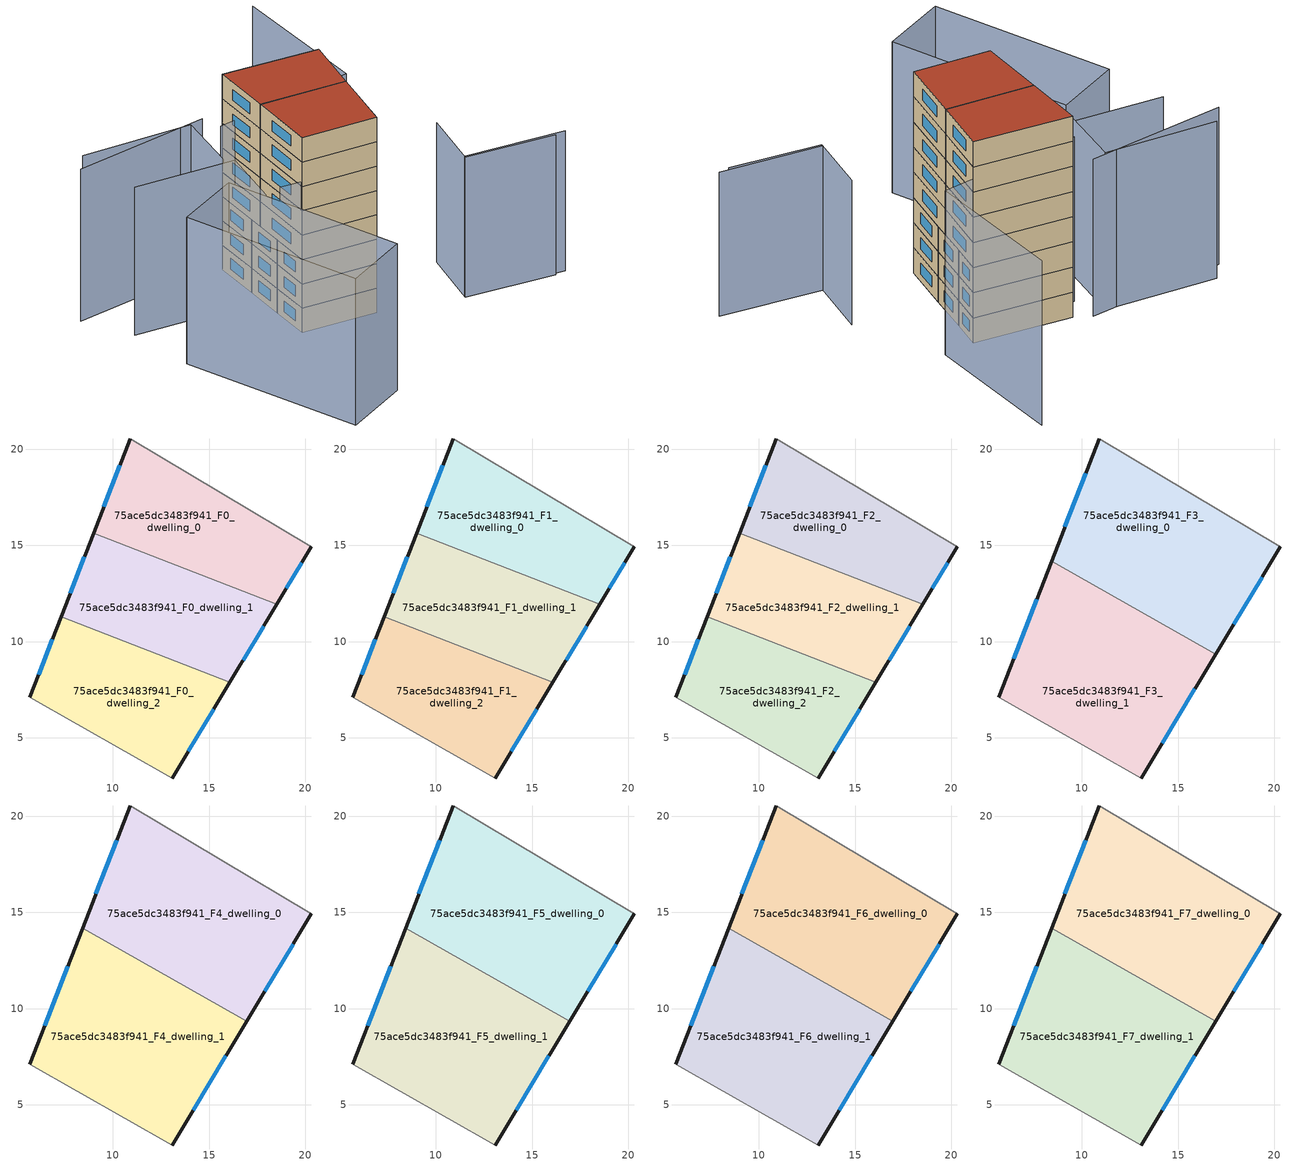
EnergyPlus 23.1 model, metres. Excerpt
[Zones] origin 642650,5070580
75ace5dc3483f941_F0_dwelling_0
 floor ground (EU_floor_Construction): 20.3,14.92 18.51,11.95 8.99,15.64 10.89,20.53 z0
 wall outside (EU_wall_Construction): 10.89,20.53 8.99,15.64 / 18.51,11.95 20.3,14.92 z0:3
 wall adiabatic (EU_wall_Construction): 20.3,14.92 10.89,20.53 z0:3
 wall to 75ace5dc3483f941_F0_dwelling_1 (EU_wall_Construction): 8.99,15.64 18.51,11.95 z0:3
 window (EU_Window_Construction): 10.36,19.16 9.52,17.01 / 19.01,12.78 19.8,14.09 z0.84:2.16
75ace5dc3483f941_F0_dwelling_1
 floor ground (EU_floor_Construction): 18.51,11.95 16.07,7.89 7.3,11.29 8.99,15.64 z0
 wall outside (EU_wall_Construction): 16.07,7.89 18.51,11.95 / 8.99,15.64 7.3,11.29 z0:3
 wall to 75ace5dc3483f941_F0_dwelling_2 (EU_wall_Construction): 7.3,11.29 16.07,7.89 z0:3
 window (EU_Window_Construction): 16.76,9.02 17.83,10.81 / 8.52,14.42 7.78,12.51 z0.84:2.16
75ace5dc3483f941_F0_dwelling_2
 floor ground (EU_floor_Construction): 16.07,7.89 13.09,2.91 5.68,7.12 7.3,11.29 z0
 wall outside (EU_wall_Construction): 13.09,2.91 16.07,7.89 / 7.3,11.29 5.68,7.12 z0:3
 wall adiabatic (EU_wall_Construction): 5.68,7.12 13.09,2.91 z0:3
 window (EU_Window_Construction): 13.92,4.31 15.24,6.49 / 6.85,10.12 6.14,8.29 z0.84:2.16
75ace5dc3483f941_F1_dwelling_0
 floor to 75ace5dc3483f941_F0_dwelling_0 (EU_floor_Construction): 20.3,14.92 18.51,11.95 8.99,15.64 10.89,20.53 z3
 wall outside (EU_wall_Construction): 10.89,20.53 8.99,15.64 / 18.51,11.95 20.3,14.92 z3:6
 wall adiabatic (EU_wall_Construction): 20.3,14.92 10.89,20.53 z3:6
 wall to 75ace5dc3483f941_F1_dwelling_1 (EU_wall_Construction): 8.99,15.64 18.51,11.95 z3:6
 window (EU_Window_Construction): 10.36,19.16 9.52,17.01 / 19.01,12.78 19.8,14.09 z3.84:5.16
75ace5dc3483f941_F1_dwelling_1
 floor to 75ace5dc3483f941_F0_dwelling_1 (EU_floor_Construction): 18.51,11.95 16.07,7.89 7.3,11.29 8.99,15.64 z3
 wall outside (EU_wall_Construction): 16.07,7.89 18.51,11.95 / 8.99,15.64 7.3,11.29 z3:6
 wall to 75ace5dc3483f941_F1_dwelling_2 (EU_wall_Construction): 7.3,11.29 16.07,7.89 z3:6
 window (EU_Window_Construction): 16.76,9.02 17.83,10.81 / 8.52,14.42 7.78,12.51 z3.84:5.16
75ace5dc3483f941_F1_dwelling_2
 floor to 75ace5dc3483f941_F0_dwelling_2 (EU_floor_Construction): 16.07,7.89 13.09,2.91 5.68,7.12 7.3,11.29 z3
 wall outside (EU_wall_Construction): 13.09,2.91 16.07,7.89 / 7.3,11.29 5.68,7.12 z3:6
 wall adiabatic (EU_wall_Construction): 5.68,7.12 13.09,2.91 z3:6
 window (EU_Window_Construction): 13.92,4.31 15.24,6.49 / 6.85,10.12 6.14,8.29 z3.84:5.16
75ace5dc3483f941_F2_dwelling_0
 floor to 75ace5dc3483f941_F1_dwelling_0 (EU_floor_Construction): 20.3,14.92 18.51,11.95 8.99,15.64 10.89,20.53 z6
 wall outside (EU_wall_Construction): 10.89,20.53 8.99,15.64 / 18.51,11.95 20.3,14.92 z6:9
 wall adiabatic (EU_wall_Construction): 20.3,14.92 10.89,20.53 z6:9
 wall to 75ace5dc3483f941_F2_dwelling_1 (EU_wall_Construction): 8.99,15.64 18.51,11.95 z6:9
 window (EU_Window_Construction): 10.36,19.16 9.52,17.01 / 19.01,12.78 19.8,14.09 z6.84:8.16
75ace5dc3483f941_F2_dwelling_1
 floor to 75ace5dc3483f941_F1_dwelling_1 (EU_floor_Construction): 18.51,11.95 16.07,7.89 7.3,11.29 8.99,15.64 z6
 wall outside (EU_wall_Construction): 16.07,7.89 18.51,11.95 / 8.99,15.64 7.3,11.29 z6:9
 wall to 75ace5dc3483f941_F2_dwelling_2 (EU_wall_Construction): 7.3,11.29 16.07,7.89 z6:9
 window (EU_Window_Construction): 16.76,9.02 17.83,10.81 / 8.52,14.42 7.78,12.51 z6.84:8.16
75ace5dc3483f941_F2_dwelling_2
 floor to 75ace5dc3483f941_F1_dwelling_2 (EU_floor_Construction): 16.07,7.89 13.09,2.91 5.68,7.12 7.3,11.29 z6
 wall outside (EU_wall_Construction): 13.09,2.91 16.07,7.89 / 7.3,11.29 5.68,7.12 z6:9
 wall adiabatic (EU_wall_Construction): 5.68,7.12 13.09,2.91 z6:9
 window (EU_Window_Construction): 13.92,4.31 15.24,6.49 / 6.85,10.12 6.14,8.29 z6.84:8.16
75ace5dc3483f941_F3_dwelling_0
 floor to 75ace5dc3483f941_F2_dwelling_0 (EU_floor_Construction): 20.3,14.92 18.51,11.95 8.99,15.64 10.89,20.53 z9
 floor to 75ace5dc3483f941_F2_dwelling_1 (EU_floor_Construction): 18.51,11.95 16.95,9.34 8.43,14.18 8.99,15.64 z9
 wall outside (EU_wall_Construction): 10.89,20.53 8.43,14.18 / 16.95,9.34 20.3,14.92 z9:12
 wall adiabatic (EU_wall_Construction): 20.3,14.92 10.89,20.53 z9:12
 wall to 75ace5dc3483f941_F3_dwelling_1 (EU_wall_Construction): 8.43,14.18 16.95,9.34 z9:12
 window (EU_Window_Construction): 10.2,18.75 9.12,15.96 / 17.88,10.9 19.36,13.35 z9.84:11.16
75ace5dc3483f941_F3_dwelling_1
 floor to 75ace5dc3483f941_F2_dwelling_1 (EU_floor_Construction): 16.95,9.34 16.07,7.89 7.3,11.29 8.43,14.18 z9
 floor to 75ace5dc3483f941_F2_dwelling_2 (EU_floor_Construction): 16.07,7.89 13.09,2.91 5.68,7.12 7.3,11.29 z9
 wall outside (EU_wall_Construction): 13.09,2.91 16.95,9.34 / 8.43,14.18 5.68,7.12 z9:12
 wall adiabatic (EU_wall_Construction): 5.68,7.12 13.09,2.91 z9:12
 window (EU_Window_Construction): 14.17,4.71 15.86,7.54 / 7.66,12.2 6.45,9.1 z9.84:11.16
75ace5dc3483f941_F4_dwelling_0
 floor to 75ace5dc3483f941_F3_dwelling_0 (EU_floor_Construction): 20.3,14.92 16.95,9.34 8.43,14.18 10.89,20.53 z12
 wall outside (EU_wall_Construction): 10.89,20.53 8.43,14.18 / 16.95,9.34 20.3,14.92 z12:15
 wall adiabatic (EU_wall_Construction): 20.3,14.92 10.89,20.53 z12:15
 wall to 75ace5dc3483f941_F4_dwelling_1 (EU_wall_Construction): 8.43,14.18 16.95,9.34 z12:15
 window (EU_Window_Construction): 10.2,18.75 9.12,15.96 / 17.88,10.9 19.36,13.35 z12.84:14.16
75ace5dc3483f941_F4_dwelling_1
 floor to 75ace5dc3483f941_F3_dwelling_1 (EU_floor_Construction): 16.95,9.34 13.09,2.91 5.68,7.12 8.43,14.18 z12
 wall outside (EU_wall_Construction): 13.09,2.91 16.95,9.34 / 8.43,14.18 5.68,7.12 z12:15
 wall adiabatic (EU_wall_Construction): 5.68,7.12 13.09,2.91 z12:15
 window (EU_Window_Construction): 14.17,4.71 15.86,7.54 / 7.66,12.2 6.45,9.1 z12.84:14.16
75ace5dc3483f941_F5_dwelling_0
 floor to 75ace5dc3483f941_F4_dwelling_0 (EU_floor_Construction): 20.3,14.92 16.95,9.34 8.43,14.18 10.89,20.53 z15
 wall outside (EU_wall_Construction): 10.89,20.53 8.43,14.18 / 16.95,9.34 20.3,14.92 z15:18
 wall adiabatic (EU_wall_Construction): 20.3,14.92 10.89,20.53 z15:18
 wall to 75ace5dc3483f941_F5_dwelling_1 (EU_wall_Construction): 8.43,14.18 16.95,9.34 z15:18
 window (EU_Window_Construction): 10.2,18.75 9.12,15.96 / 17.88,10.9 19.36,13.35 z15.84:17.16
75ace5dc3483f941_F5_dwelling_1
 floor to 75ace5dc3483f941_F4_dwelling_1 (EU_floor_Construction): 16.95,9.34 13.09,2.91 5.68,7.12 8.43,14.18 z15
 wall outside (EU_wall_Construction): 13.09,2.91 16.95,9.34 / 8.43,14.18 5.68,7.12 z15:18
 wall adiabatic (EU_wall_Construction): 5.68,7.12 13.09,2.91 z15:18
 window (EU_Window_Construction): 14.17,4.71 15.86,7.54 / 7.66,12.2 6.45,9.1 z15.84:17.16
75ace5dc3483f941_F6_dwelling_0
 floor to 75ace5dc3483f941_F5_dwelling_0 (EU_floor_Construction): 20.3,14.92 16.95,9.34 8.43,14.18 10.89,20.53 z18
 wall outside (EU_wall_Construction): 10.89,20.53 8.43,14.18 / 16.95,9.34 20.3,14.92 z18:21
 wall adiabatic (EU_wall_Construction): 20.3,14.92 10.89,20.53 z18:21
 wall to 75ace5dc3483f941_F6_dwelling_1 (EU_wall_Construction): 8.43,14.18 16.95,9.34 z18:21
 window (EU_Window_Construction): 10.2,18.75 9.12,15.96 / 17.88,10.9 19.36,13.35 z18.84:20.16
75ace5dc3483f941_F6_dwelling_1
 floor to 75ace5dc3483f941_F5_dwelling_1 (EU_floor_Construction): 16.95,9.34 13.09,2.91 5.68,7.12 8.43,14.18 z18
 wall outside (EU_wall_Construction): 13.09,2.91 16.95,9.34 / 8.43,14.18 5.68,7.12 z18:21
 wall adiabatic (EU_wall_Construction): 5.68,7.12 13.09,2.91 z18:21
 window (EU_Window_Construction): 14.17,4.71 15.86,7.54 / 7.66,12.2 6.45,9.1 z18.84:20.16
75ace5dc3483f941_F7_dwelling_0
 floor to 75ace5dc3483f941_F6_dwelling_0 (EU_floor_Construction): 20.3,14.92 16.95,9.34 8.43,14.18 10.89,20.53 z21
 wall outside (EU_wall_Construction): 10.89,20.53 8.43,14.18 / 16.95,9.34 20.3,14.92 z21:24
 wall adiabatic (EU_wall_Construction): 20.3,14.92 10.89,20.53 z21:24
 wall to 75ace5dc3483f941_F7_dwelling_1 (EU_wall_Construction): 8.43,14.18 16.95,9.34 z21:24
 window (EU_Window_Construction): 10.2,18.75 9.12,15.96 / 17.88,10.9 19.36,13.35 z21.84:23.16
 roof outside (EU_roof_Construction): 16.95,9.34 20.3,14.92 10.89,20.53 8.43,14.18 z24
75ace5dc3483f941_F7_dwelling_1
 floor to 75ace5dc3483f941_F6_dwelling_1 (EU_floor_Construction): 16.95,9.34 13.09,2.91 5.68,7.12 8.43,14.18 z21
 wall outside (EU_wall_Construction): 13.09,2.91 16.95,9.34 / 8.43,14.18 5.68,7.12 z21:24
 wall adiabatic (EU_wall_Construction): 5.68,7.12 13.09,2.91 z21:24
 window (EU_Window_Construction): 14.17,4.71 15.86,7.54 / 7.66,12.2 6.45,9.1 z21.84:23.16
 roof outside (EU_roof_Construction): 13.09,2.91 16.95,9.34 8.43,14.18 5.68,7.12 z24
shading: 20.69,-2.9 30.4,-8.76 / 29.23,-8.42 20.55,-3.07 / 20.55,-3.07 24.3,3.01 z0:17.2; 3.77,8.58 13.09,2.91 z0:18.4; -5.53,-7.02 -5.72,13.72 / -5.72,13.72 2.04,13.8 / 2.04,13.8 2.24,-6.95 / 2.24,-6.95 -5.53,-7.02 z0:18; -4.32,21.13 5.64,15.47 / 5.64,15.47 2.08,9.22 z0:18.2; -3.02,28.43 7.94,22.45 / 7.94,22.45 4.49,16.12 / 9.56,22.1 -5.2,27.2 z0:18.7; 28.77,28.8 23.62,13.78 / 23.62,13.78 8.35,19.01 z0:19.6
[Building]
EU S2 Campaign: North Axis=0; Terrain=City; Solar Distribution=FullExterior
[Site:Location]
Lyon-Bron: Latitude=45.75; Longitude=5; Time Zone=1; Elevation=198
[SizingPeriod:WeatherFileDays]
AnnualSizingPeriod: Begin Month=1; Begin Day of Month=1; End Month=12; End Day of Month=31; Day of Week for Start Day=Monday; Use Weather File Daylight Saving Period=No; Use Weather File Rain and Snow Indicators=No
[MATERIAL]
EU_InternalMass_Material: Roughness=MediumRough; Thickness=0.1; Conductivity=1; Density=1800; Specific Heat=900; Thermal Absorptance=0.9; Solar Absorptance=0.7; Visible Absorptance=0.7
[MATERIAL:NOMASS] Roughness=MediumRough; Thermal Absorptance=0.9; Solar Absorptance=0.7; Visible Absorptance=0.7
Name | Thermal Resistance
EU_wall_NoMass | 0.776494
EU_roof_NoMass | 0.486893
EU_floor_NoMass | 0.421597
[WINDOWMATERIAL:SIMPLEGLAZINGSYSTEM]
EU_Window_SimpleGlazing: UFactor=4.24961; Solar Heat Gain Coefficient=0.83; Visible Transmittance=0.83
[CONSTRUCTION]
EU_wall_Construction: EU_wall_NoMass
EU_roof_Construction: EU_roof_NoMass
EU_floor_Construction: EU_floor_NoMass
EU_Window_Construction: EU_Window_SimpleGlazing
EU_InternalMass_Construction: EU_InternalMass_Material
[ZONE] Type=1; Multiplier=1; Ceiling Height=autocalculate; Floor Area=autocalculate; Part of Total Floor Area=Yes
Name | Volume
75ace5dc3483f941_F0_dwelling_0; 75ace5dc3483f941_F1_dwelling_0; 75ace5dc3483f941_F2_dwelling_0 | 137.252
75ace5dc3483f941_F3_dwelling_0 | 205.872
75ace5dc3483f941_F4_dwelling_0; 75ace5dc3483f941_F5_dwelling_0; 75ace5dc3483f941_F6_dwelling_0; 75ace5dc3483f941_F7_dwelling_0 | 205.879
75ace5dc3483f941_F0_dwelling_1; 75ace5dc3483f941_F1_dwelling_2; 75ace5dc3483f941_F2_dwelling_2 | 137.249
75ace5dc3483f941_F1_dwelling_1; 75ace5dc3483f941_F2_dwelling_1 | 137.25
75ace5dc3483f941_F3_dwelling_1 | 205.876
75ace5dc3483f941_F4_dwelling_1; 75ace5dc3483f941_F5_dwelling_1; 75ace5dc3483f941_F6_dwelling_1; 75ace5dc3483f941_F7_dwelling_1 | 205.886
75ace5dc3483f941_F0_dwelling_2 | 137.248
[INTERNALMASS] Construction=EU_InternalMass_Construction
Name | Zone or ZoneList | Surface Area
75ace5dc3483f941_F0_dwelling_0_EU_InternalMass | 75ace5dc3483f941_F0_dwelling_0 | 45.7505
75ace5dc3483f941_F0_dwelling_1_EU_InternalMass | 75ace5dc3483f941_F0_dwelling_1 | 45.7497
75ace5dc3483f941_F0_dwelling_2_EU_InternalMass | 75ace5dc3483f941_F0_dwelling_2 | 45.7492
75ace5dc3483f941_F1_dwelling_0_EU_InternalMass | 75ace5dc3483f941_F1_dwelling_0 | 45.7505
75ace5dc3483f941_F1_dwelling_1_EU_InternalMass | 75ace5dc3483f941_F1_dwelling_1 | 45.7497
75ace5dc3483f941_F1_dwelling_2_EU_InternalMass | 75ace5dc3483f941_F1_dwelling_2 | 45.7492
75ace5dc3483f941_F2_dwelling_0_EU_InternalMass | 75ace5dc3483f941_F2_dwelling_0 | 45.7505
75ace5dc3483f941_F2_dwelling_1_EU_InternalMass | 75ace5dc3483f941_F2_dwelling_1 | 45.7497
75ace5dc3483f941_F2_dwelling_2_EU_InternalMass | 75ace5dc3483f941_F2_dwelling_2 | 45.7492
75ace5dc3483f941_F3_dwelling_0_EU_InternalMass | 75ace5dc3483f941_F3_dwelling_0 | 68.6262
75ace5dc3483f941_F3_dwelling_1_EU_InternalMass | 75ace5dc3483f941_F3_dwelling_1 | 68.6285
75ace5dc3483f941_F4_dwelling_0_EU_InternalMass | 75ace5dc3483f941_F4_dwelling_0 | 68.6262
75ace5dc3483f941_F4_dwelling_1_EU_InternalMass | 75ace5dc3483f941_F4_dwelling_1 | 68.6285
75ace5dc3483f941_F5_dwelling_0_EU_InternalMass | 75ace5dc3483f941_F5_dwelling_0 | 68.6262
75ace5dc3483f941_F5_dwelling_1_EU_InternalMass | 75ace5dc3483f941_F5_dwelling_1 | 68.6285
75ace5dc3483f941_F6_dwelling_0_EU_InternalMass | 75ace5dc3483f941_F6_dwelling_0 | 68.6262
75ace5dc3483f941_F6_dwelling_1_EU_InternalMass | 75ace5dc3483f941_F6_dwelling_1 | 68.6285
75ace5dc3483f941_F7_dwelling_0_EU_InternalMass | 75ace5dc3483f941_F7_dwelling_0 | 68.6262
75ace5dc3483f941_F7_dwelling_1_EU_InternalMass | 75ace5dc3483f941_F7_dwelling_1 | 68.6285
[OTHEREQUIPMENT] Fuel Type=Electricity; Design Level Calculation Method=Watts/Area; Power per Zone Floor Area=1; Fraction Latent=0; Fraction Radiant=0; Fraction Lost=0; Carbon Dioxide Generation Rate=0; EndUse Subcategory=EU_Step8_InternalGains
Name | Zone or ZoneList or Space or SpaceList | Schedule
EU_Step8_InternalGain_75ace5dc3483f941_F0_dwelling_0_f000 | 75ace5dc3483f941_F0_dwelling_0 | EU_Step8_GainSchedule_75ace5dc3483f941_F0_dwelling_0_f000
EU_Step8_InternalGain_75ace5dc3483f941_F0_dwelling_1_f000 | 75ace5dc3483f941_F0_dwelling_1 | EU_Step8_GainSchedule_75ace5dc3483f941_F0_dwelling_1_f000
EU_Step8_InternalGain_75ace5dc3483f941_F0_dwelling_2_f000 | 75ace5dc3483f941_F0_dwelling_2 | EU_Step8_GainSchedule_75ace5dc3483f941_F0_dwelling_2_f000
EU_Step8_InternalGain_75ace5dc3483f941_F1_dwelling_0_f000 | 75ace5dc3483f941_F1_dwelling_0 | EU_Step8_GainSchedule_75ace5dc3483f941_F1_dwelling_0_f000
EU_Step8_InternalGain_75ace5dc3483f941_F1_dwelling_1_f000 | 75ace5dc3483f941_F1_dwelling_1 | EU_Step8_GainSchedule_75ace5dc3483f941_F1_dwelling_1_f000
EU_Step8_InternalGain_75ace5dc3483f941_F1_dwelling_2_f000 | 75ace5dc3483f941_F1_dwelling_2 | EU_Step8_GainSchedule_75ace5dc3483f941_F1_dwelling_2_f000
EU_Step8_InternalGain_75ace5dc3483f941_F2_dwelling_0_f000 | 75ace5dc3483f941_F2_dwelling_0 | EU_Step8_GainSchedule_75ace5dc3483f941_F2_dwelling_0_f000
EU_Step8_InternalGain_75ace5dc3483f941_F2_dwelling_1_f000 | 75ace5dc3483f941_F2_dwelling_1 | EU_Step8_GainSchedule_75ace5dc3483f941_F2_dwelling_1_f000
EU_Step8_InternalGain_75ace5dc3483f941_F2_dwelling_2_f000 | 75ace5dc3483f941_F2_dwelling_2 | EU_Step8_GainSchedule_75ace5dc3483f941_F2_dwelling_2_f000
EU_Step8_InternalGain_75ace5dc3483f941_F3_dwelling_0_f000 | 75ace5dc3483f941_F3_dwelling_0 | EU_Step8_GainSchedule_75ace5dc3483f941_F3_dwelling_0_f000
EU_Step8_InternalGain_75ace5dc3483f941_F3_dwelling_1_f000 | 75ace5dc3483f941_F3_dwelling_1 | EU_Step8_GainSchedule_75ace5dc3483f941_F3_dwelling_1_f000
EU_Step8_InternalGain_75ace5dc3483f941_F4_dwelling_0_f000 | 75ace5dc3483f941_F4_dwelling_0 | EU_Step8_GainSchedule_75ace5dc3483f941_F4_dwelling_0_f000
EU_Step8_InternalGain_75ace5dc3483f941_F4_dwelling_1_f000 | 75ace5dc3483f941_F4_dwelling_1 | EU_Step8_GainSchedule_75ace5dc3483f941_F4_dwelling_1_f000
EU_Step8_InternalGain_75ace5dc3483f941_F5_dwelling_0_f000 | 75ace5dc3483f941_F5_dwelling_0 | EU_Step8_GainSchedule_75ace5dc3483f941_F5_dwelling_0_f000
EU_Step8_InternalGain_75ace5dc3483f941_F5_dwelling_1_f000 | 75ace5dc3483f941_F5_dwelling_1 | EU_Step8_GainSchedule_75ace5dc3483f941_F5_dwelling_1_f000
EU_Step8_InternalGain_75ace5dc3483f941_F6_dwelling_0_f000 | 75ace5dc3483f941_F6_dwelling_0 | EU_Step8_GainSchedule_75ace5dc3483f941_F6_dwelling_0_f000
EU_Step8_InternalGain_75ace5dc3483f941_F6_dwelling_1_f000 | 75ace5dc3483f941_F6_dwelling_1 | EU_Step8_GainSchedule_75ace5dc3483f941_F6_dwelling_1_f000
EU_Step8_InternalGain_75ace5dc3483f941_F7_dwelling_0_f000 | 75ace5dc3483f941_F7_dwelling_0 | EU_Step8_GainSchedule_75ace5dc3483f941_F7_dwelling_0_f000
EU_Step8_InternalGain_75ace5dc3483f941_F7_dwelling_1_f000 | 75ace5dc3483f941_F7_dwelling_1 | EU_Step8_GainSchedule_75ace5dc3483f941_F7_dwelling_1_f000
[ZONEVENTILATION:DESIGNFLOWRATE] Schedule=EU_AlwaysOn; Design Flow Rate Calculation Method=AirChanges/Hour; Air Changes per Hour=0.693814; Ventilation Type=Natural; Fan Pressure Rise=0; Fan Total Efficiency=1; Constant Term Coefficient=1; Temperature Term Coefficient=0; Velocity Term Coefficient=0; Velocity Squared Term Coefficient=0; Minimum Indoor Temperature=-100; Maximum Indoor Temperature=100; Delta Temperature=-100; Minimum Outdoor Temperature=-100; Maximum Outdoor Temperature=100; Maximum Wind Speed=40
Name | Zone or ZoneList or Space or SpaceList
EU_ConstantAir_75ace5dc3483f941_F0_dwelling_0 | 75ace5dc3483f941_F0_dwelling_0
EU_ConstantAir_75ace5dc3483f941_F0_dwelling_1 | 75ace5dc3483f941_F0_dwelling_1
EU_ConstantAir_75ace5dc3483f941_F0_dwelling_2 | 75ace5dc3483f941_F0_dwelling_2
EU_ConstantAir_75ace5dc3483f941_F1_dwelling_0 | 75ace5dc3483f941_F1_dwelling_0
EU_ConstantAir_75ace5dc3483f941_F1_dwelling_1 | 75ace5dc3483f941_F1_dwelling_1
EU_ConstantAir_75ace5dc3483f941_F1_dwelling_2 | 75ace5dc3483f941_F1_dwelling_2
EU_ConstantAir_75ace5dc3483f941_F2_dwelling_0 | 75ace5dc3483f941_F2_dwelling_0
EU_ConstantAir_75ace5dc3483f941_F2_dwelling_1 | 75ace5dc3483f941_F2_dwelling_1
EU_ConstantAir_75ace5dc3483f941_F2_dwelling_2 | 75ace5dc3483f941_F2_dwelling_2
EU_ConstantAir_75ace5dc3483f941_F3_dwelling_0 | 75ace5dc3483f941_F3_dwelling_0
EU_ConstantAir_75ace5dc3483f941_F3_dwelling_1 | 75ace5dc3483f941_F3_dwelling_1
EU_ConstantAir_75ace5dc3483f941_F4_dwelling_0 | 75ace5dc3483f941_F4_dwelling_0
EU_ConstantAir_75ace5dc3483f941_F4_dwelling_1 | 75ace5dc3483f941_F4_dwelling_1
EU_ConstantAir_75ace5dc3483f941_F5_dwelling_0 | 75ace5dc3483f941_F5_dwelling_0
EU_ConstantAir_75ace5dc3483f941_F5_dwelling_1 | 75ace5dc3483f941_F5_dwelling_1
EU_ConstantAir_75ace5dc3483f941_F6_dwelling_0 | 75ace5dc3483f941_F6_dwelling_0
EU_ConstantAir_75ace5dc3483f941_F6_dwelling_1 | 75ace5dc3483f941_F6_dwelling_1
EU_ConstantAir_75ace5dc3483f941_F7_dwelling_0 | 75ace5dc3483f941_F7_dwelling_0
EU_ConstantAir_75ace5dc3483f941_F7_dwelling_1 | 75ace5dc3483f941_F7_dwelling_1
[HVACTEMPLATE:THERMOSTAT] Constant Heating Setpoint=20; Constant Cooling Setpoint=50
EU_HeatOnly_75ace5dc3483f941_F0_dwelling_0; EU_HeatOnly_75ace5dc3483f941_F0_dwelling_1; EU_HeatOnly_75ace5dc3483f941_F0_dwelling_2; EU_HeatOnly_75ace5dc3483f941_F1_dwelling_0; EU_HeatOnly_75ace5dc3483f941_F1_dwelling_1; EU_HeatOnly_75ace5dc3483f941_F1_dwelling_2; EU_HeatOnly_75ace5dc3483f941_F2_dwelling_0; EU_HeatOnly_75ace5dc3483f941_F2_dwelling_1; EU_HeatOnly_75ace5dc3483f941_F2_dwelling_2; EU_HeatOnly_75ace5dc3483f941_F3_dwelling_0; EU_HeatOnly_75ace5dc3483f941_F3_dwelling_1; EU_HeatOnly_75ace5dc3483f941_F4_dwelling_0; EU_HeatOnly_75ace5dc3483f941_F4_dwelling_1; EU_HeatOnly_75ace5dc3483f941_F5_dwelling_0; EU_HeatOnly_75ace5dc3483f941_F5_dwelling_1; EU_HeatOnly_75ace5dc3483f941_F6_dwelling_0; EU_HeatOnly_75ace5dc3483f941_F6_dwelling_1; EU_HeatOnly_75ace5dc3483f941_F7_dwelling_0; EU_HeatOnly_75ace5dc3483f941_F7_dwelling_1
[HVACTEMPLATE:ZONE:IDEALLOADSAIRSYSTEM] System Availability Schedule=EU_AlwaysOn; Maximum Heating Supply Air Temperature=50; Minimum Cooling Supply Air Temperature=13; Maximum Heating Supply Air Humidity Ratio=0.0156; Minimum Cooling Supply Air Humidity Ratio=0.0077; Heating Limit=NoLimit; Cooling Limit=NoLimit; Heating Availability Schedule=EU_AlwaysOn; Cooling Availability Schedule=EU_CoolingOff; Dehumidification Control Type=ConstantSensibleHeatRatio; Cooling Sensible Heat Ratio=0.7; Dehumidification Setpoint=60; Humidification Control Type=None; Humidification Setpoint=30; Outdoor Air Method=None; Outdoor Air Flow Rate per Person=0.00944; Outdoor Air Flow Rate per Zone Floor Area=0; Outdoor Air Flow Rate per Zone=0; Demand Controlled Ventilation Type=None; Outdoor Air Economizer Type=NoEconomizer; Heat Recovery Type=None; Sensible Heat Recovery Effectiveness=0.7; Latent Heat Recovery Effectiveness=0.65
Name | Template Thermostat
75ace5dc3483f941_F0_dwelling_0 | EU_HeatOnly_75ace5dc3483f941_F0_dwelling_0
75ace5dc3483f941_F0_dwelling_1 | EU_HeatOnly_75ace5dc3483f941_F0_dwelling_1
75ace5dc3483f941_F0_dwelling_2 | EU_HeatOnly_75ace5dc3483f941_F0_dwelling_2
75ace5dc3483f941_F1_dwelling_0 | EU_HeatOnly_75ace5dc3483f941_F1_dwelling_0
75ace5dc3483f941_F1_dwelling_1 | EU_HeatOnly_75ace5dc3483f941_F1_dwelling_1
75ace5dc3483f941_F1_dwelling_2 | EU_HeatOnly_75ace5dc3483f941_F1_dwelling_2
75ace5dc3483f941_F2_dwelling_0 | EU_HeatOnly_75ace5dc3483f941_F2_dwelling_0
75ace5dc3483f941_F2_dwelling_1 | EU_HeatOnly_75ace5dc3483f941_F2_dwelling_1
75ace5dc3483f941_F2_dwelling_2 | EU_HeatOnly_75ace5dc3483f941_F2_dwelling_2
75ace5dc3483f941_F3_dwelling_0 | EU_HeatOnly_75ace5dc3483f941_F3_dwelling_0
75ace5dc3483f941_F3_dwelling_1 | EU_HeatOnly_75ace5dc3483f941_F3_dwelling_1
75ace5dc3483f941_F4_dwelling_0 | EU_HeatOnly_75ace5dc3483f941_F4_dwelling_0
75ace5dc3483f941_F4_dwelling_1 | EU_HeatOnly_75ace5dc3483f941_F4_dwelling_1
75ace5dc3483f941_F5_dwelling_0 | EU_HeatOnly_75ace5dc3483f941_F5_dwelling_0
75ace5dc3483f941_F5_dwelling_1 | EU_HeatOnly_75ace5dc3483f941_F5_dwelling_1
75ace5dc3483f941_F6_dwelling_0 | EU_HeatOnly_75ace5dc3483f941_F6_dwelling_0
75ace5dc3483f941_F6_dwelling_1 | EU_HeatOnly_75ace5dc3483f941_F6_dwelling_1
75ace5dc3483f941_F7_dwelling_0 | EU_HeatOnly_75ace5dc3483f941_F7_dwelling_0
75ace5dc3483f941_F7_dwelling_1 | EU_HeatOnly_75ace5dc3483f941_F7_dwelling_1
[SIZING:ZONE] Zone Cooling Design Supply Air Temperature Input Method=SupplyAirTemperature; Zone Cooling Design Supply Air Temperature=13; Zone Heating Design Supply Air Temperature Input Method=SupplyAirTemperature; Zone Heating Design Supply Air Temperature=50; Zone Cooling Design Supply Air Humidity Ratio=0.008; Zone Heating Design Supply Air Humidity Ratio=0.008; Cooling Design Air Flow Method=DesignDay; Cooling Design Air Flow Rate=0; Cooling Minimum Air Flow per Zone Floor Area=0.000762; Cooling Minimum Air Flow=0; Cooling Minimum Air Flow Fraction=0.2; Heating Design Air Flow Method=DesignDay; Heating Design Air Flow Rate=0; Heating Maximum Air Flow per Zone Floor Area=0.002032; Heating Maximum Air Flow=0.141576; Heating Maximum Air Flow Fraction=0.3; Account for Dedicated Outdoor Air System=No; Dedicated Outdoor Air System Control Strategy=NeutralSupplyAir; Dedicated Outdoor Air Low Setpoint Temperature for Design=autosize; Dedicated Outdoor Air High Setpoint Temperature for Design=autosize; Zone Load Sizing Method=Sensible Load Only No Latent Load; Zone Latent Cooling Design Supply Air Humidity Ratio Input Method=HumidityRatioDifference; Zone Cooling Design Supply Air Humidity Ratio Difference=0.005; Zone Latent Heating Design Supply Air Humidity Ratio Input Method=HumidityRatioDifference; Zone Humidification Design Supply Air Humidity Ratio Difference=0.005
75ace5dc3483f941_F0_dwelling_0; 75ace5dc3483f941_F0_dwelling_1; 75ace5dc3483f941_F0_dwelling_2; 75ace5dc3483f941_F1_dwelling_0; 75ace5dc3483f941_F1_dwelling_1; 75ace5dc3483f941_F1_dwelling_2; 75ace5dc3483f941_F2_dwelling_0; 75ace5dc3483f941_F2_dwelling_1; 75ace5dc3483f941_F2_dwelling_2; 75ace5dc3483f941_F3_dwelling_0; 75ace5dc3483f941_F3_dwelling_1; 75ace5dc3483f941_F4_dwelling_0; 75ace5dc3483f941_F4_dwelling_1; 75ace5dc3483f941_F5_dwelling_0; 75ace5dc3483f941_F5_dwelling_1; 75ace5dc3483f941_F6_dwelling_0; 75ace5dc3483f941_F6_dwelling_1; 75ace5dc3483f941_F7_dwelling_0; 75ace5dc3483f941_F7_dwelling_1
[SCHEDULE:CONSTANT]
Name | Hourly Value
EU_AlwaysOn | 1
EU_CoolingOff | 0
[SCHEDULE:FILE] Column Number=1; Rows to Skip at Top=0; Number of Hours of Data=8760; Column Separator=Comma; Interpolate to Timestep=No; Minutes per Item=60; Adjust Schedule for Daylight Savings=Yes
Name | File
EU_Step8_GainSchedule_75ace5dc3483f941_F0_dwelling_0_f000 | ../../schedules/75ace5dc3483f941/75ace5dc3483f941_F0_dwelling_0_f000_gain.csv
EU_Step8_GainSchedule_75ace5dc3483f941_F0_dwelling_1_f000 | ../../schedules/75ace5dc3483f941/75ace5dc3483f941_F0_dwelling_1_f000_gain.csv
EU_Step8_GainSchedule_75ace5dc3483f941_F0_dwelling_2_f000 | ../../schedules/75ace5dc3483f941/75ace5dc3483f941_F0_dwelling_2_f000_gain.csv
EU_Step8_GainSchedule_75ace5dc3483f941_F1_dwelling_0_f000 | ../../schedules/75ace5dc3483f941/75ace5dc3483f941_F1_dwelling_0_f000_gain.csv
EU_Step8_GainSchedule_75ace5dc3483f941_F1_dwelling_1_f000 | ../../schedules/75ace5dc3483f941/75ace5dc3483f941_F1_dwelling_1_f000_gain.csv
EU_Step8_GainSchedule_75ace5dc3483f941_F1_dwelling_2_f000 | ../../schedules/75ace5dc3483f941/75ace5dc3483f941_F1_dwelling_2_f000_gain.csv
EU_Step8_GainSchedule_75ace5dc3483f941_F2_dwelling_0_f000 | ../../schedules/75ace5dc3483f941/75ace5dc3483f941_F2_dwelling_0_f000_gain.csv
EU_Step8_GainSchedule_75ace5dc3483f941_F2_dwelling_1_f000 | ../../schedules/75ace5dc3483f941/75ace5dc3483f941_F2_dwelling_1_f000_gain.csv
EU_Step8_GainSchedule_75ace5dc3483f941_F2_dwelling_2_f000 | ../../schedules/75ace5dc3483f941/75ace5dc3483f941_F2_dwelling_2_f000_gain.csv
EU_Step8_GainSchedule_75ace5dc3483f941_F3_dwelling_0_f000 | ../../schedules/75ace5dc3483f941/75ace5dc3483f941_F3_dwelling_0_f000_gain.csv
EU_Step8_GainSchedule_75ace5dc3483f941_F3_dwelling_1_f000 | ../../schedules/75ace5dc3483f941/75ace5dc3483f941_F3_dwelling_1_f000_gain.csv
EU_Step8_GainSchedule_75ace5dc3483f941_F4_dwelling_0_f000 | ../../schedules/75ace5dc3483f941/75ace5dc3483f941_F4_dwelling_0_f000_gain.csv
EU_Step8_GainSchedule_75ace5dc3483f941_F4_dwelling_1_f000 | ../../schedules/75ace5dc3483f941/75ace5dc3483f941_F4_dwelling_1_f000_gain.csv
EU_Step8_GainSchedule_75ace5dc3483f941_F5_dwelling_0_f000 | ../../schedules/75ace5dc3483f941/75ace5dc3483f941_F5_dwelling_0_f000_gain.csv
EU_Step8_GainSchedule_75ace5dc3483f941_F5_dwelling_1_f000 | ../../schedules/75ace5dc3483f941/75ace5dc3483f941_F5_dwelling_1_f000_gain.csv
EU_Step8_GainSchedule_75ace5dc3483f941_F6_dwelling_0_f000 | ../../schedules/75ace5dc3483f941/75ace5dc3483f941_F6_dwelling_0_f000_gain.csv
EU_Step8_GainSchedule_75ace5dc3483f941_F6_dwelling_1_f000 | ../../schedules/75ace5dc3483f941/75ace5dc3483f941_F6_dwelling_1_f000_gain.csv
EU_Step8_GainSchedule_75ace5dc3483f941_F7_dwelling_0_f000 | ../../schedules/75ace5dc3483f941/75ace5dc3483f941_F7_dwelling_0_f000_gain.csv
EU_Step8_GainSchedule_75ace5dc3483f941_F7_dwelling_1_f000 | ../../schedules/75ace5dc3483f941/75ace5dc3483f941_F7_dwelling_1_f000_gain.csv
